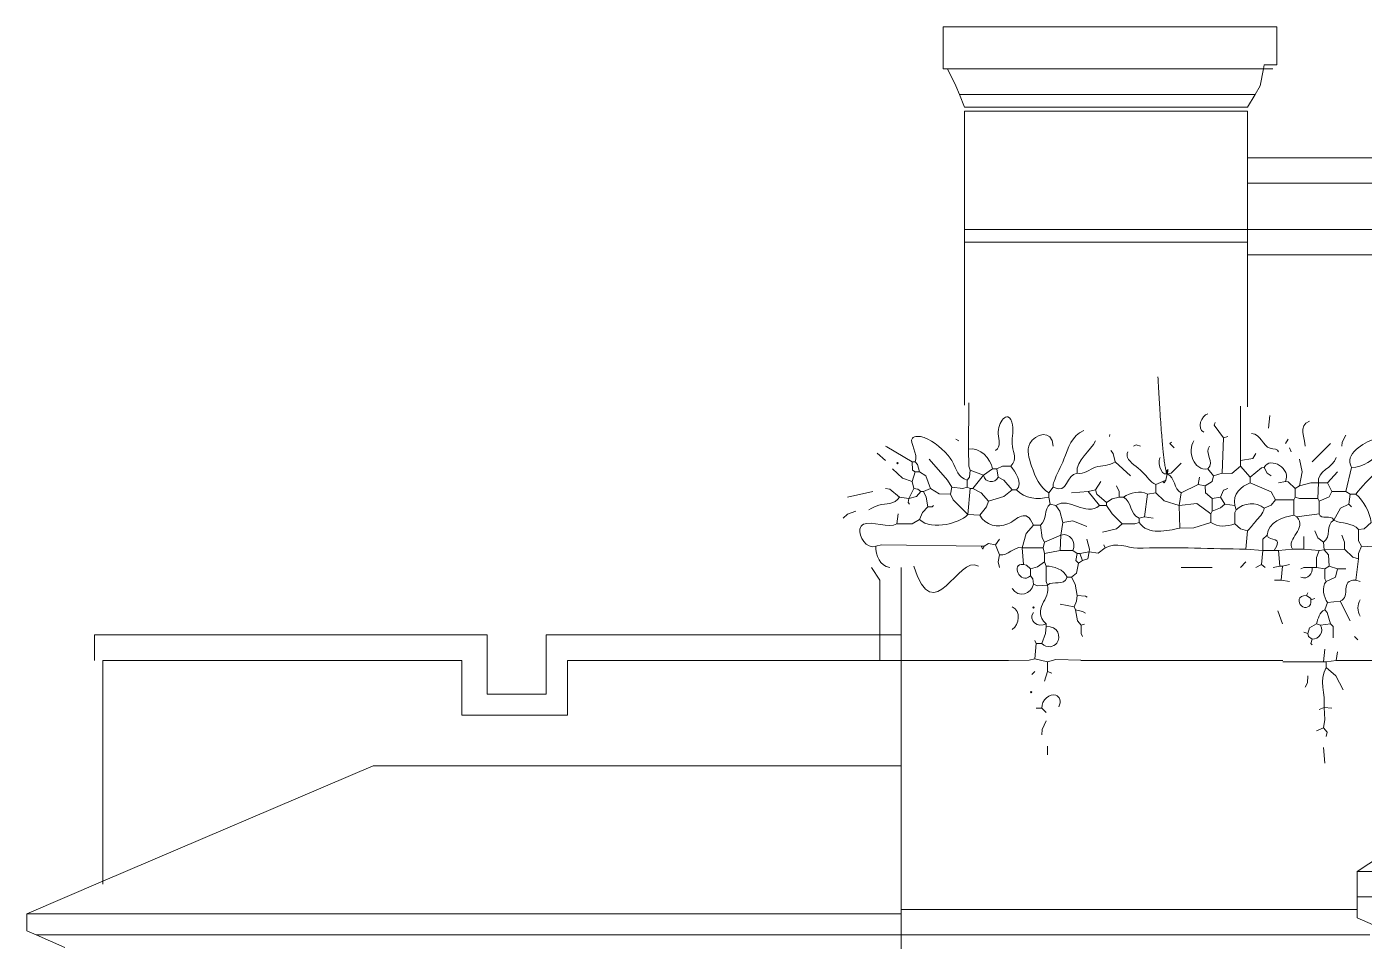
# Model space of a CAD drawing. Header units: millimetres. Extents: x 0 to 19989, y 0 to 8213.
# Drawn here: x 441 to 4023, y 5730 to 8179 of the extents above; entities that cross this region are included whole.
import ezdxf

# ---------------------------------------------------------------- set-up
doc = ezdxf.new("R2010")
doc.units = ezdxf.units.MM
doc.layers.add('ARCH', color=7, linetype='Continuous', lineweight=13)
doc.layers.add('PLANTS', color=94, linetype='Continuous', lineweight=13)

msp = doc.modelspace()

# ---------------------------------------------------------------- linework, layer by layer
at = {"layer": 'ARCH', "color": 7, "lineweight": 13}
for p, q in [((2895.9, 8178.7), (3789.6, 8178.7)), ((2895.9, 8065.6), (2895.9, 8178.7)), ((3789.6, 8178.7), (3789.6, 8076.9)), ((2907.2, 8065.6), (2895.9, 8065.6)), ((2929.9, 8020.4), (2907.2, 8065.6)), ((2907.2, 8065.6), (3753.4, 8065.6)), ((3753.4, 8065.6), (3744.3, 8020.4)), ((3755.7, 8076.9), (3753.4, 8065.6)), ((3753.4, 8065.6), (3778.3, 8065.6)), ((3789.6, 8076.9), (3755.7, 8076.9)), ((2938.9, 7997.7), (2929.9, 8020.4)), ((2952.5, 7963.8), (2938.9, 7997.7)), ((2938.9, 7997.7), (3730.8, 7997.7)), ((3730.8, 7997.7), (3710.4, 7963.8)), ((3744.3, 8020.4), (3730.8, 7997.7)), ((3710.4, 7963.8), (2952.5, 7963.8)), ((2952.5, 7952.5), (3710.4, 7952.5)), ((2952.5, 7635.7), (2952.5, 7952.5)), ((3710.4, 7952.5), (3710.4, 7828.1)), ((3710.4, 7828.1), (3710.4, 7760.2)), ((3710.4, 7828.1), (7307.7, 7828.1)), ((3710.4, 7760.2), (3710.4, 7635.7)), ((3710.4, 7760.2), (7330.3, 7760.2)), ((3710.4, 7635.7), (2952.5, 7635.7)), ((2952.5, 7635.7), (2952.5, 7601.8)), ((3710.4, 7635.7), (3710.4, 7601.8)), ((3710.4, 7635.7), (7330.3, 7635.7)), ((2952.5, 7601.8), (3710.4, 7601.8)), ((2952.5, 7601.8), (2952.5, 7165.6)), ((3710.4, 7601.8), (3710.4, 7567.9)), ((3710.4, 7567.9), (3710.4, 7160.4)), ((3710.4, 7567.9), (4434.4, 7567.9)), ((2703.6, 6730.8), (2726.2, 6696.8)), ((2782.8, 6549.8), (2782.8, 6730.8)), ((2726.2, 6696.8), (2726.2, 6549.8)), ((622.2, 6481.9), (622.2, 6549.8)), ((622.2, 6549.8), (1674.2, 6549.8)), ((1674.2, 6549.8), (1674.2, 6391.4)), ((1832.6, 6391.4), (1832.6, 6549.8)), ((1832.6, 6549.8), (2726.2, 6549.8)), ((2726.2, 6549.8), (2782.8, 6549.8)), ((2726.2, 6549.8), (2726.2, 6481.9)), ((2782.8, 6481.9), (2782.8, 6549.8)), ((644.8, 5890.1), (644.8, 6481.9)), ((644.8, 6481.9), (1606.3, 6481.9)), ((1606.3, 6481.9), (1606.3, 6334.8)), ((1889.1, 6334.8), (1889.1, 6481.9)), ((1889.1, 6481.9), (2726.2, 6481.9)), ((2726.2, 6481.9), (2782.8, 6481.9)), ((2782.8, 6481.9), (2782.8, 6199.1)), ((3070.8, 6481.9), (2782.8, 6481.9)), ((3804.9, 6481.9), (3264.1, 6481.9)), ((4276, 6481.9), (4000.5, 6481.9)), ((1674.2, 6391.4), (1832.6, 6391.4)), ((1606.3, 6334.8), (1889.1, 6334.8)), ((644.8, 5890.1), (1368.8, 6199.1)), ((1368.8, 6199.1), (2782.8, 6199.1)), ((2782.8, 6199.1), (2782.8, 5814.5)), ((4004.5, 5916.3), (4208.1, 6052)), ((4004.5, 5916.3), (6843.9, 5916.3)), ((4004.5, 5848.4), (4004.5, 5916.3)), ((441.2, 5803.2), (644.8, 5890.1)), ((644.8, 5882.4), (644.8, 5890.1)), ((6843.9, 5848.4), (4004.5, 5848.4)), ((4004.5, 5848.4), (4004.5, 5814.5)), ((2782.8, 5814.5), (2782.8, 5803.2)), ((2782.8, 5814.5), (4004.5, 5814.5)), ((4004.5, 5814.5), (4004.5, 5791.9)), ((441.2, 5803.2), (441.2, 5757.9)), ((441.2, 5803.2), (2782.8, 5803.2)), ((2782.8, 5803.2), (2782.8, 5746.6)), ((4004.5, 5791.9), (4083.7, 5757.9)), ((441.2, 5757.9), (466.6, 5746.6)), ((466.6, 5746.6), (543, 5712.7)), ((466.6, 5746.6), (2782.8, 5746.6)), ((2782.8, 5746.6), (2782.8, 5667.4)), ((2782.8, 5746.6), (4038.5, 5746.6))]:
    msp.add_line(p, q, dxfattribs=at)
at = {"layer": 'PLANTS', "color": 94, "lineweight": 13}
for points in [[(2963.8, 7047.5), (2964.6, 7171.9)], [(3767, 7104.1), (3770.7, 7138)], [(3646.3, 7077.7), (3621.3, 7111.6), (3623.7, 7119.2)], [(2937.4, 7070.1), (2929.9, 7073.9)], [(3342.2, 7086.7), (3340.9, 7081.4)], [(3405, 7055.1), (3412.5, 7058.7), (3423.8, 7055.1)], [(3506.8, 7066.4), (3503, 7062.6), (3514.3, 7051.3)], [(3646.3, 7077.7), (3642.5, 6983.4)], [(3646.3, 7077.7), (3657.6, 7081.4)], [(3819.8, 7073.9), (3812.2, 7062.6)], [(3932.9, 7062.6), (3883.9, 7013.6)], [(3963, 7055.1), (3964.1, 7066.4), (3974.4, 7085.2)], [(2718.7, 7036.8), (2741.3, 7017.3)], [(2813, 7013.6), (2745.1, 7054), (2741.1, 7055.2)], [(2963.8, 7047.5), (2963.9, 7002.3), (2967.6, 6991)], [(3344.6, 7043.7), (3351, 7036.2), (3356, 7013.6)], [(3733, 7036.2), (3725.3, 7022.3), (3691.6, 7017.3)], [(3827.3, 7040), (3823.5, 7051.3)], [(2760.2, 6994.7), (2786.6, 6969.4), (2813, 6960.8)], [(2820.5, 7013.6), (2813, 7013.6)], [(2820.5, 6987.2), (2813.3, 6991.2), (2813, 7013.6)], [(2820.5, 6987.2), (2813, 6960.8)], [(2831.8, 6987.2), (2826.9, 7006), (2820.5, 7013.6)], [(2831.8, 6987.2), (2820.5, 6987.2)], [(2831.8, 6987.2), (2849.6, 6975.9), (2862, 6941.9)], [(2858.2, 7021.1), (2907.1, 6964.6), (2918.6, 6945.7)], [(2960, 6964.6), (2966.4, 6972.1), (2967.6, 6991)], [(3003.4, 6977.8), (2967.6, 6991)], [(3003.4, 6977.8), (3027.9, 6994.7)], [(3039.2, 6994.7), (3027.9, 6994.7)], [(3076.9, 7002.3), (3054.3, 7002.1), (3039.2, 6994.7)], [(3043, 6972.1), (3039.2, 6994.7)], [(3397.4, 6975.9), (3356, 7013.6)], [(3495.5, 6981.5), (3506.6, 6983.6), (3533.2, 7009.8)], [(3604.8, 6994.7), (3619.9, 6975.9)], [(3691.6, 7002.3), (3668.9, 6982.7), (3642.5, 6983.4)], [(3691.6, 7002.3), (3691.6, 7017.3)], [(3717.9, 6972.1), (3691.6, 7002.3)], [(3717.9, 6972.1), (3748.1, 6997.3), (3755.7, 6998.5)], [(3755.7, 6998.5), (3763.4, 6983.4), (3774.5, 6975.9)], [(3849.9, 7021.1), (3857.5, 6987.2), (3849.9, 6949.5)], [(3951.7, 6987.2), (3925.3, 6957)], [(3974.4, 6934.4), (3989.4, 6998.5)], [(2816.7, 6941.9), (2813, 6960.8)], [(2960, 6964.6), (2960, 6945.7)], [(3003.4, 6977.8), (2975.1, 6941.9)], [(3043, 6972.1), (3058.1, 6964.4), (3080.7, 6938.2)], [(3318.3, 6960.8), (3303.2, 6938.2)], [(3465.3, 6953.2), (3484.2, 6960.8)], [(3465.3, 6953.2), (3465.3, 6930.6)], [(3484.2, 6960.8), (3487.9, 6957), (3491.7, 6964.6)], [(3484.2, 6960.8), (3491.7, 6964.6)], [(3495.5, 6981.5), (3491.7, 6964.6)], [(3578.4, 6953.2), (3533.2, 6930.6)], [(3582.2, 6972.1), (3578.4, 6953.2)], [(3597.3, 6949.5), (3578.4, 6953.2)], [(3597.3, 6949.5), (3616, 6960.8), (3619.9, 6975.9)], [(3642.5, 6983.4), (3619.9, 6975.9)], [(3717.9, 6972.1), (3717.9, 6957)], [(3785.8, 6911.8), (3774.4, 6933.3), (3717.9, 6957)], [(3793.4, 6957), (3812.2, 6960.8)], [(3838.6, 6941.9), (3819.8, 6959.6), (3812.2, 6960.8)], [(3900.8, 6957), (3880.1, 6956.9), (3849.9, 6949.5)], [(3898.9, 6915.5), (3900.8, 6957)], [(3900.8, 6957), (3925.3, 6957)], [(3936.7, 6934.4), (3925.3, 6957)], [(2639.5, 6919.3), (2707.4, 6934.4)], [(2741.3, 6941.9), (2752.6, 6940.7), (2779, 6919.3)], [(2803.5, 6915.5), (2779, 6919.3)], [(2805.4, 6900.5), (2801.7, 6904.2), (2803.5, 6915.5)], [(2816.7, 6941.9), (2803.5, 6915.5)], [(2835.6, 6934.4), (2824.3, 6920.4), (2803.5, 6915.5)], [(2835.6, 6934.4), (2828, 6940.7), (2816.7, 6941.9)], [(2835.6, 6934.4), (2843.1, 6934.4)], [(2862, 6941.9), (2843.1, 6934.4)], [(2854.4, 6892.9), (2850.5, 6919.3), (2843.1, 6934.4)], [(2914.8, 6926.8), (2884.6, 6928.1), (2862, 6941.9)], [(2914.8, 6926.8), (2918.6, 6945.7)], [(2961.9, 6872.2), (2922.5, 6911.8), (2914.8, 6926.8)], [(2960, 6945.7), (2948.7, 6941.9), (2918.6, 6945.7)], [(2967.6, 6941.9), (2960, 6945.7)], [(2961.9, 6872.2), (2967.6, 6941.9)], [(2967.6, 6941.9), (2975.1, 6941.9)], [(3016.6, 6908), (2997.7, 6930.5), (2975.1, 6941.9)], [(3016.6, 6908), (3058.1, 6920.4), (3080.7, 6938.2)], [(3092, 6938.2), (3080.7, 6938.2)], [(3178.7, 6930.6), (3190, 6945.7)], [(3178.7, 6930.6), (3178.7, 6919.3)], [(3182.5, 6900.5), (3178.7, 6919.3)], [(3239.1, 6930.6), (3284.3, 6934.4)], [(3284.3, 6934.4), (3303.2, 6938.2)], [(3284.3, 6934.4), (3314.5, 6896.7)], [(3333.3, 6904.2), (3307.1, 6926.8), (3303.2, 6938.2)], [(3367.3, 6919.3), (3348.4, 6914.3), (3333.3, 6904.2)], [(3367.3, 6919.3), (3367.1, 6934.4), (3359.7, 6949.5)], [(3378.6, 6919.3), (3367.3, 6919.3)], [(3442.7, 6926.8), (3435.1, 6866.5)], [(3442.7, 6926.8), (3465.3, 6930.6)], [(3527.5, 6896.7), (3487.9, 6909.2), (3465.3, 6930.6)], [(3527.5, 6896.7), (3533.2, 6930.6)], [(3597.3, 6949.5), (3598.5, 6930.6), (3616.1, 6915.5)], [(3638.8, 6919.3), (3616.1, 6915.5)], [(3616.1, 6881.6), (3616.1, 6915.5)], [(3638.8, 6919.3), (3646.5, 6938), (3657.6, 6941.9)], [(3638.8, 6919.3), (3650.1, 6900.5)], [(3838.6, 6919.3), (3834.8, 6911.8)], [(3838.6, 6941.9), (3849.9, 6949.5)], [(3838.6, 6919.3), (3838.6, 6941.9)], [(3838.6, 6919.3), (3849.9, 6915.7), (3898.9, 6915.5)], [(3898.9, 6915.5), (3902.7, 6908)], [(3936.7, 6934.4), (3929, 6919.5), (3902.7, 6908)], [(3936.7, 6934.4), (3974.4, 6934.4)], [(3985.7, 6926.8), (3974.4, 6934.4)], [(3985.7, 6926.8), (3981.9, 6900.5)], [(3985.7, 6926.8), (4000.8, 6926.8)], [(2662.1, 6881.6), (2639.5, 6873), (2628.2, 6862.7)], [(2854.4, 6892.9), (2840.4, 6877.8), (2831.8, 6859)], [(2854.4, 6892.9), (2865.8, 6892.9), (2869.5, 6896.7)], [(2994, 6870.3), (3011.8, 6892.9), (3016.6, 6908)], [(3197.6, 6896.7), (3182.5, 6900.5)], [(3216.4, 6851.4), (3207.8, 6881.6), (3197.6, 6896.7)], [(3333.3, 6896.7), (3314.5, 6896.7)], [(3333.3, 6896.7), (3333.3, 6904.2)], [(3333.3, 6896.7), (3348.6, 6874.1), (3374.8, 6847.7)], [(3527.5, 6896.7), (3574.7, 6902), (3612.4, 6874.1)], [(3527.5, 6896.7), (3529.4, 6836.3)], [(3616.1, 6881.6), (3612.4, 6874.1)], [(3650.1, 6900.5), (3638.8, 6890.3), (3616.1, 6881.6)], [(3650.1, 6900.5), (3676.5, 6896.7)], [(3680.2, 6885.4), (3676.5, 6896.7)], [(3676.5, 6847.7), (3676.6, 6877.8), (3680.2, 6885.4)], [(3785.8, 6911.8), (3774.5, 6897.7), (3755.7, 6889.1)], [(3785.8, 6911.8), (3834.8, 6911.8)], [(3834.8, 6911.8), (3834.8, 6870.3)], [(3902.7, 6874.1), (3902.7, 6908)], [(3942.3, 6857.1), (3959.4, 6889.1), (3981.9, 6900.5)], [(3989.4, 6892.9), (3981.9, 6900.5)], [(2771.5, 6847.7), (2775.3, 6874.1)], [(2771.5, 6847.7), (2813, 6847.8), (2831.8, 6859)], [(2961.9, 6872.2), (2994, 6870.3)], [(3137.3, 6843.9), (3117.5, 6821.3), (3107.1, 6783.6)], [(3137.3, 6843.9), (3156.1, 6843.9)], [(3167.4, 6798.6), (3160.9, 6810), (3156.1, 6843.9)], [(3216.4, 6851.4), (3210.8, 6817.5)], [(3216.4, 6851.4), (3242.8, 6855.1), (3280.5, 6840.1)], [(3322, 6825), (3359.7, 6833.8), (3374.8, 6847.7)], [(3420.1, 6851.4), (3408.7, 6847.8), (3374.8, 6847.7)], [(3420.1, 6862.7), (3435.1, 6866.5)], [(3420.1, 6862.7), (3420.1, 6851.4)], [(3457.8, 6862.7), (3435.1, 6866.5)], [(3529.4, 6836.3), (3567.1, 6836.5), (3612.4, 6851.4)], [(3612.4, 6874.1), (3612.4, 6851.4)], [(3676.5, 6847.7), (3691.6, 6833.8), (3710.4, 6828.8)], [(3842.4, 6866.5), (3834.8, 6870.3)], [(3842.4, 6866.5), (3902.7, 6874.1)], [(4008.3, 6832.6), (4023.4, 6833.8), (4042.2, 6851.4)], [(3167.4, 6798.6), (3210.8, 6817.5)], [(3208.9, 6776), (3210.8, 6817.5)], [(3706.6, 6779.8), (3710.4, 6828.8)], [(3751.9, 6776), (3752, 6806.2), (3763.2, 6817.5)], [(3861.2, 6779.8), (3861.2, 6813.7)], [(3891.4, 6828.8), (3899.1, 6810), (3914, 6798.6)], [(3970.6, 6779.8), (3970.4, 6798.6), (3963, 6817.5)], [(4015.8, 6787.3), (4008.4, 6802.4), (4008.3, 6832.6)], [(2714.9, 6787.3), (2730, 6791.1), (2997.7, 6787.3)], [(3005.3, 6787.3), (2997.7, 6787.3)], [(3005.3, 6787.3), (3001.5, 6779.8), (2997.7, 6787.3)], [(3005.3, 6787.3), (3016.6, 6794.7), (3035.4, 6791.1)], [(3046.8, 6806.2), (3035.4, 6791.1)], [(3046.8, 6764.7), (3035.4, 6791.1)], [(3163.7, 6783.6), (3107.1, 6783.6)], [(3110.9, 6738.3), (3107.1, 6783.6)], [(3167.4, 6798.6), (3163.7, 6783.6)], [(3167.4, 6768.5), (3163.7, 6783.6)], [(3167.4, 6768.5), (3208.9, 6776)], [(3208.9, 6776), (3242.8, 6776)], [(3242.8, 6776), (3254.1, 6768.5)], [(3286.2, 6772.2), (3261.7, 6768.5)], [(3286.2, 6772.2), (3283.1, 6753.5), (3269.2, 6749.6)], [(3286.2, 6772.2), (3287.9, 6779.8), (3280.5, 6806.2)], [(3286.2, 6772.2), (3310.7, 6768.6), (3329.6, 6783.6)], [(3329.6, 6783.6), (3325.8, 6791.1)], [(3706.6, 6779.8), (3751.9, 6776)], [(3748.1, 6738.3), (3751.9, 6776)], [(3782.1, 6776), (3751.9, 6776)], [(3793.4, 6776), (3782.1, 6776)], [(3793.4, 6776), (3831.1, 6779.8)], [(3797.1, 6734.5), (3793.4, 6776)], [(3831.1, 6779.8), (3861.2, 6779.8)], [(3902.7, 6776), (3861.2, 6779.8)], [(3895.2, 6730.8), (3895.3, 6757.2), (3902.7, 6776)], [(3915.9, 6777.9), (3902.7, 6776)], [(3915.9, 6777.9), (3914, 6798.6)], [(3915.9, 6777.9), (3970.6, 6779.8)], [(3915.9, 6777.9), (3927.9, 6764.7), (3929.1, 6734.5)], [(4008.3, 6753.4), (3993.2, 6758.4), (3970.6, 6779.8)], [(4015.8, 6787.3), (4008.4, 6768.5), (4008.3, 6753.4)], [(3046.8, 6730.8), (3043, 6745.9), (3046.8, 6764.7)], [(3129.7, 6727), (3118.4, 6737.1), (3110.9, 6738.3)], [(3129.7, 6727), (3148.6, 6732), (3167.4, 6745.9)], [(3167.4, 6768.5), (3167.4, 6745.9)], [(3171.2, 6734.5), (3167.4, 6745.9)], [(3257.9, 6742.1), (3252.9, 6715.8), (3239.1, 6704.4)], [(3257.9, 6742.1), (3250.5, 6749.6), (3254.1, 6768.5)], [(3261.7, 6768.5), (3254.1, 6768.5)], [(3257.9, 6742.1), (3269.2, 6749.6)], [(3269.2, 6749.6), (3261.7, 6768.5)], [(3691.6, 6730.8), (3706.6, 6745.9)], [(3748.1, 6738.3), (3733.2, 6730.8)], [(3748.1, 6738.3), (3758.2, 6730.8)], [(3823.5, 6738.3), (3804.7, 6734.5)], [(4000.8, 6696.8), (4008.3, 6753.4)], [(3129.7, 6727), (3129.7, 6708.1)], [(3137.3, 6685.5), (3136.1, 6700.6), (3129.7, 6708.1)], [(3171.2, 6734.5), (3171.3, 6693), (3175, 6683.6)], [(3239.1, 6704.4), (3227.8, 6704.4)], [(3239.1, 6704.4), (3249.2, 6685.5), (3254.1, 6655.4)], [(3540.7, 6730.8), (3533.2, 6730.8)], [(3548.3, 6730.8), (3540.7, 6730.8)], [(3559.6, 6730.8), (3548.3, 6730.8)], [(3567.1, 6730.8), (3559.6, 6730.8)], [(3616.1, 6730.8), (3567.1, 6730.8)], [(3797.1, 6734.5), (3779.6, 6730.7)], [(3797.1, 6734.5), (3804.7, 6734.5)], [(3804.7, 6734.5), (3800.9, 6696.8)], [(3853.7, 6727), (3861.2, 6730.6), (3883.9, 6730.8)], [(3895.2, 6730.8), (3883.9, 6730.8)], [(3895.2, 6730.8), (3917.8, 6727)], [(3917.8, 6727), (3929.1, 6734.5)], [(3917.8, 6727), (3917.9, 6700.6), (3921.6, 6693.1)], [(3951.7, 6727), (3946.8, 6704.5), (3921.6, 6693.1)], [(3929.1, 6734.5), (3951.7, 6727)], [(3974.4, 6727), (3951.7, 6727)], [(3175, 6683.6), (3148.6, 6681.9), (3137.3, 6685.5)], [(3783.1, 6696.8), (3800.9, 6696.8)], [(3823.5, 6693.1), (3800.9, 6696.8)], [(4000.8, 6696.8), (4012.1, 6693.1)], [(3208.9, 6632.7), (3246.6, 6625.2)], [(3246.6, 6625.2), (3253.1, 6640.3), (3254.1, 6655.4)], [(3281.2, 6651), (3276.8, 6654.2), (3254.1, 6655.4)], [(3872.5, 6662.9), (3868.8, 6655.4)], [(3880.1, 6644), (3880.1, 6647.8), (3868.8, 6655.4)], [(3880.1, 6644), (3891.4, 6647.8)], [(3917.8, 6617.6), (3925.3, 6636.5)], [(3959.3, 6640.3), (3925.3, 6636.5)], [(3985.7, 6587.5), (3959.3, 6640.3)], [(3250.4, 6617.6), (3246.6, 6625.2)], [(3250.4, 6617.6), (3269.2, 6612.8), (3276.9, 6608.3)], [(3265.5, 6576.2), (3255.4, 6587.5), (3250.4, 6617.6)], [(3804.7, 6579.9), (3791.5, 6614.2)], [(3932.9, 6579.9), (3924.1, 6610.1), (3917.8, 6617.6)], [(3159.9, 6527.1), (3170.1, 6553.5), (3171.2, 6572.4)], [(3171.2, 6572.4), (3171.2, 6579.9)], [(3265.5, 6576.2), (3273.9, 6579)], [(3265.5, 6576.2), (3265.6, 6553.6), (3269.2, 6546)], [(3872.5, 6553.5), (3861.2, 6557.3)], [(3895.2, 6579.9), (3876.5, 6568.6), (3872.5, 6553.5)], [(3895.2, 6579.9), (3906.5, 6576.2)], [(3932.9, 6579.9), (3906.5, 6576.2)], [(3932.9, 6579.9), (3940.3, 6572.4), (3940.4, 6542.2)], [(3144.8, 6527.1), (3141, 6534.7)], [(3144.8, 6527.1), (3141, 6485.7)], [(3144.8, 6527.1), (3159.9, 6527.1)], [(3872.5, 6553.5), (3873.8, 6546), (3883.9, 6538.5)], [(3883.9, 6523.4), (3880.1, 6527.1), (3883.9, 6538.5)], [(4006.1, 6536.8), (3997, 6546)], [(3070.8, 6481.9), (3125.9, 6482), (3141, 6485.7)], [(3141, 6485.7), (3175, 6478.1)], [(3175, 6478.1), (3197.6, 6484.5), (3264.1, 6482.8)], [(3914, 6478.1), (3917.8, 6512.1)], [(3948, 6481.9), (3951.7, 6504.5)], [(3141, 6451.7), (3133.5, 6444.2)], [(3167.4, 6426.6), (3175, 6451.7)], [(3175, 6478.1), (3175, 6451.7)], [(3186.3, 6448), (3175, 6451.7)], [(3914, 6478.1), (3887.6, 6478.1), (3805.3, 6478.1)], [(3914, 6478.1), (3921.6, 6478.1)], [(3948, 6481.9), (3921.6, 6478.1)], [(3921.6, 6478.1), (3921.6, 6463)], [(3966.8, 6402.7), (3946.9, 6440.4), (3921.6, 6463)], [(4000.5, 6481.9), (3948, 6481.9)], [(3865, 6410.3), (3871.5, 6421.6), (3872.5, 6440.4)], [(3144.8, 6353.7), (3159.9, 6353.7)], [(3159.9, 6353.7), (3171.2, 6342.4)], [(3915.9, 6355.6), (3902.7, 6349.9)], [(3915.9, 6355.6), (3917.8, 6323.5), (3914, 6300.9)], [(3915.9, 6355.6), (3936.7, 6353.7)], [(3171.2, 6319.8), (3160.9, 6297.1), (3159.9, 6282.1)], [(3895.2, 6293.4), (3914, 6300.9)], [(3921.6, 6278.3), (3924, 6289.6), (3914, 6300.9)], [(3175, 6229.3), (3175, 6251.9)], [(3914, 6248.1), (3917.8, 6206.6)]]:
    msp.add_lwpolyline(points, dxfattribs=at)
for points in [[(2771.5, 7009.8), (2773.4, 7011.7), (2775.3, 7009.8), (2773.4, 7007.9)], [(3135.4, 6623.3), (3137.3, 6625.2), (3139.1, 6623.3), (3137.3, 6621.4)], [(3129.7, 6397.1), (3131.6, 6398.9), (3133.5, 6397.1), (3131.6, 6395.2)]]:
    msp.add_lwpolyline(points, close=True, dxfattribs=at)
for points, knots in [([(3497.5, 6993.9), (3497.1, 6976), (3491.9, 6987.6), (3497.5, 6993.9), (3497.1, 6976), (3491.9, 6987.6)], [-1, -0.7198, -0.5, 0, 0.2802, 0.5, 1, 1.2802, 1.5, 2]), ([(3076.9, 7002.3), (3094.5, 7020.8), (3072.2, 7053.5), (3087.8, 7103.4), (3073, 7138.3), (3049.5, 7127.6), (3036.6, 7082.4), (3052.6, 7056.4), (3035.4, 7043.7)], [0, 0, 0, 0, 0.223688, 0.454678, 0.570323, 0.640049, 0.801924, 1, 1, 1, 1]), ([(3178.7, 6930.6), (3153.3, 6946.4), (3135, 6992.1), (3108, 7077.7), (3189, 7103.3), (3190, 7055.1)], [0, 0, 0, 0, 0.359731, 0.620478, 1, 1, 1, 1]), ([(3272.4, 7097.5), (3239.4, 7083.7), (3225.6, 7027.1), (3197.7, 6976.9), (3189.2, 6951), (3190, 6945.7)], [0, 0, 0, 0, 0.540513, 0.914969, 1, 1, 1, 1]), ([(2820.5, 7013.6), (2830.3, 7033.3), (2796.9, 7074.7), (2843.9, 7088), (2891.8, 7051.5), (2928.6, 7007.4), (2935.3, 6970.5), (2960, 6964.6)], [0, 0, 0, 0, 0.24945, 0.31688, 0.628659, 0.756267, 1, 1, 1, 1]), ([(3793.4, 7040), (3793.3, 7049.7), (3753.5, 7041), (3746.8, 7088.6), (3721.7, 7089)], [0, 0, 0, 0, 0.314039, 1, 1, 1, 1]), ([(4211.9, 7055.1), (4162.9, 7057.5), (4107.4, 7032.2), (4043.9, 6975.1), (4017.2, 6948.2), (4000.8, 6926.8)], [0, 0, 0, 0, 0.553519, 0.685609, 1, 1, 1, 1]), ([(3465.3, 6953.2), (3449, 6959.3), (3434.1, 6990.8), (3388.7, 7013.9), (3387.9, 7034.6), (3389.9, 7040)], [0, 0, 0, 0, 0.404108, 0.86301, 1, 1, 1, 1]), ([(3254.1, 6983.4), (3273.8, 6979.2), (3301.3, 7008.2), (3340.2, 7001.5), (3356, 7013.6)], [0, 0, 0, 0, 0.494606, 1, 1, 1, 1]), ([(2696.1, 6885.4), (2705.5, 6889.6), (2731.3, 6905.3), (2765.2, 6897.6), (2779, 6919.3)], [0, 0, 0, 0, 0.327832, 1, 1, 1, 1]), ([(3137.3, 6843.9), (3116.6, 6892.3), (3075.1, 6826.4), (3008.9, 6843.9), (2994, 6870.3)], [0, 0, 0, 0, 0.503245, 1, 1, 1, 1]), ([(3710.4, 6828.8), (3719, 6835.8), (3732.2, 6857.7), (3752.7, 6874), (3755.7, 6889.1)], [0, 0, 0, 0, 0.435826, 1, 1, 1, 1]), ([(2771.5, 6847.7), (2752.2, 6833.5), (2691.2, 6862.2), (2662.4, 6824.8), (2689.8, 6779), (2714.9, 6787.3)], [0, 0, 0, 0, 0.486939, 0.606608, 1, 1, 1, 1]), ([(2961.9, 6872.2), (2947.8, 6858.6), (2900.8, 6840.5), (2849.8, 6842.5), (2831.8, 6859)], [0, 0, 0, 0, 0.462238, 1, 1, 1, 1]), ([(3329.6, 6783.6), (3360.3, 6798.9), (3392.7, 6780.9), (3516.2, 6785.9), (3615.9, 6780.6), (3706.6, 6779.8)], [0, 0, 0, 0, 0.231791, 0.272641, 1, 1, 1, 1]), ([(4015.8, 6787.3), (4062.5, 6785.3), (4166.7, 6784.1), (4271.2, 6790.2), (4328.8, 6783.6)], [0, 0, 0, 0, 0.445994, 1, 1, 1, 1]), ([(3880.1, 6644), (3883.5, 6623.1), (3845.4, 6615.3), (3844.8, 6657.3), (3868.8, 6655.4)], [0, 0, 0, 0, 0.492016, 1, 1, 1, 1]), ([(3159.9, 6527.1), (3173.6, 6513.7), (3217.5, 6522.4), (3203.9, 6575.6), (3171.2, 6572.4)], [0, 0, 0, 0, 0.409369, 1, 1, 1, 1]), ([(3205.1, 6357.5), (3213.1, 6372), (3197.2, 6406.4), (3158.2, 6375.9), (3159.9, 6353.7)], [0, 0, 0, 0, 0.388488, 1, 1, 1, 1])]:
    msp.add_open_spline(points, degree=3, knots=knots, dxfattribs=at)
for points in [[(3604.8, 7141.8), (3586, 7137.9), (3574.5, 7102.8), (3593.5, 7092.8)], [(3691.6, 7162.6), (3691.6, 7114.2), (3691.6, 7065.7), (3691.6, 7017.3)], [(3865, 7055.1), (3866.3, 7076.6), (3844.8, 7109.9), (3876.3, 7122.9)], [(3254.1, 6983.4), (3250.2, 7018.8), (3292.6, 7042.7), (3303.2, 7070.1)], [(3604.8, 6994.7), (3566.4, 6988.1), (3548.3, 7042.1), (3567.1, 7070.1)], [(4049.8, 7073.9), (4022.7, 7065.7), (3968.1, 7033.8), (3989.4, 6998.5)], [(2963.8, 7047.5), (2994.6, 7053.1), (3022.1, 7022.8), (3027.9, 6994.7)], [(3495.5, 6981.5), (3475.8, 6975.1), (3469.7, 7021.7), (3476.6, 7024.9)], [(3604.8, 6994.7), (3623.3, 7013.7), (3594.4, 7037.2), (3608.6, 7055.1)], [(3755.7, 6998.5), (3771.3, 7030.2), (3829.9, 6993.6), (3812.2, 6960.8)], [(3900.8, 6957), (3896, 6990.5), (3939.8, 6996.3), (3948, 7024.9)], [(4064.9, 7043.7), (4050.3, 7017.1), (4019.6, 6999.4), (3989.4, 6998.5)], [(3092, 6938.2), (3111.4, 6957.8), (3087.5, 6987.1), (3076.9, 7002.3)], [(3043, 6972.1), (3035.1, 6955.7), (3007.2, 6956.5), (3003.4, 6977.8)], [(3254.1, 6983.4), (3224.4, 6980), (3230.9, 6923.9), (3190, 6945.7)], [(3495.5, 6981.5), (3518.9, 6973), (3511.7, 6938.9), (3533.2, 6930.6)], [(3717.9, 6957), (3693.5, 6948.6), (3670.2, 6926.7), (3676.5, 6896.7)], [(3092, 6938.2), (3114.2, 6914.6), (3149.3, 6911.2), (3178.7, 6919.3)], [(3197.6, 6896.7), (3233.3, 6921.5), (3276.4, 6864.5), (3314.5, 6896.7)], [(3378.6, 6919.3), (3396.2, 6929.7), (3423.4, 6939.1), (3442.7, 6926.8)], [(3378.6, 6919.3), (3401.6, 6906.4), (3394.9, 6874.2), (3420.1, 6862.7)], [(4042.2, 6851.4), (4036.7, 6879.9), (4023.6, 6908.2), (4000.8, 6926.8)], [(3156.1, 6843.9), (3175.1, 6858.3), (3163.5, 6886), (3182.5, 6900.5)], [(3680.2, 6885.4), (3700.2, 6903.8), (3734.7, 6908), (3755.7, 6889.1)], [(3529.4, 6836.3), (3495.4, 6828.7), (3444, 6816.2), (3420.1, 6851.4)], [(3676.5, 6847.7), (3656.2, 6839.7), (3630.7, 6838.1), (3612.4, 6851.4)], [(3763.2, 6817.5), (3765.4, 6851.9), (3805.6, 6866.1), (3834.8, 6870.3)], [(3842.4, 6866.5), (3871.9, 6833.2), (3813.1, 6808.9), (3831.1, 6779.8)], [(3942.3, 6857.1), (3934.3, 6875.2), (3907.5, 6855.6), (3902.7, 6874.1)], [(3942.3, 6857.1), (3917.9, 6846.2), (3937.1, 6811.2), (3914, 6798.6)], [(4008.3, 6832.6), (3990.9, 6852.3), (3962.7, 6846.3), (3942.3, 6857.1)], [(3242.8, 6776), (3254.3, 6798.5), (3234.1, 6824.1), (3210.8, 6817.5)], [(3782.1, 6776), (3809.1, 6817.6), (3767.8, 6797.7), (3763.2, 6817.5)], [(2714.9, 6787.3), (2715.6, 6764.9), (2725.5, 6732.8), (2752.7, 6730.8)], [(3046.8, 6764.7), (3070.3, 6759.5), (3082.9, 6788.2), (3107.1, 6783.6)], [(2816.7, 6734.5), (2872, 6560.7), (2935.2, 6766.8), (2990.2, 6734.5)], [(3129.7, 6708.1), (3101.2, 6682.9), (3074.8, 6743.7), (3110.9, 6738.3)], [(3171.2, 6734.5), (3192.8, 6733.5), (3217.8, 6726.1), (3227.8, 6704.4)], [(3175, 6683.6), (3191.4, 6697.2), (3217.9, 6678.8), (3227.8, 6704.4)], [(3883.9, 6730.8), (3885.8, 6715.4), (3872.9, 6696.5), (3853.7, 6704.4)], [(3137.3, 6685.5), (3132.6, 6658.7), (3096.7, 6648.4), (3080.7, 6674.2)], [(3175, 6683.6), (3185.7, 6645.2), (3130, 6619.7), (3171.2, 6579.9)], [(3925.3, 6636.5), (3915.8, 6651.6), (3907.1, 6677.4), (3921.6, 6693.1)], [(4000.8, 6696.8), (3955.7, 6697.5), (3989.4, 6653.3), (3959.3, 6640.3)], [(4012.5, 6600.4), (4005.2, 6613.3), (4003.8, 6631.3), (4012.1, 6644)], [(3080.7, 6564.9), (3100.1, 6577.9), (3104.3, 6613.7), (3080.7, 6625.2)], [(3137.3, 6610.1), (3121.9, 6588.8), (3150.3, 6567.1), (3171.2, 6579.9)], [(3895.2, 6579.9), (3899.6, 6593.2), (3903.1, 6611.8), (3917.8, 6617.6)], [(3883.9, 6538.5), (3901.8, 6538.1), (3916.6, 6558.1), (3906.5, 6576.2)], [(3915.9, 6355.6), (3919.9, 6391.2), (3901.1, 6428.8), (3921.6, 6463)]]:
    msp.add_open_spline(points, degree=3, dxfattribs=at)

doc.saveas('drawing.dxf')
